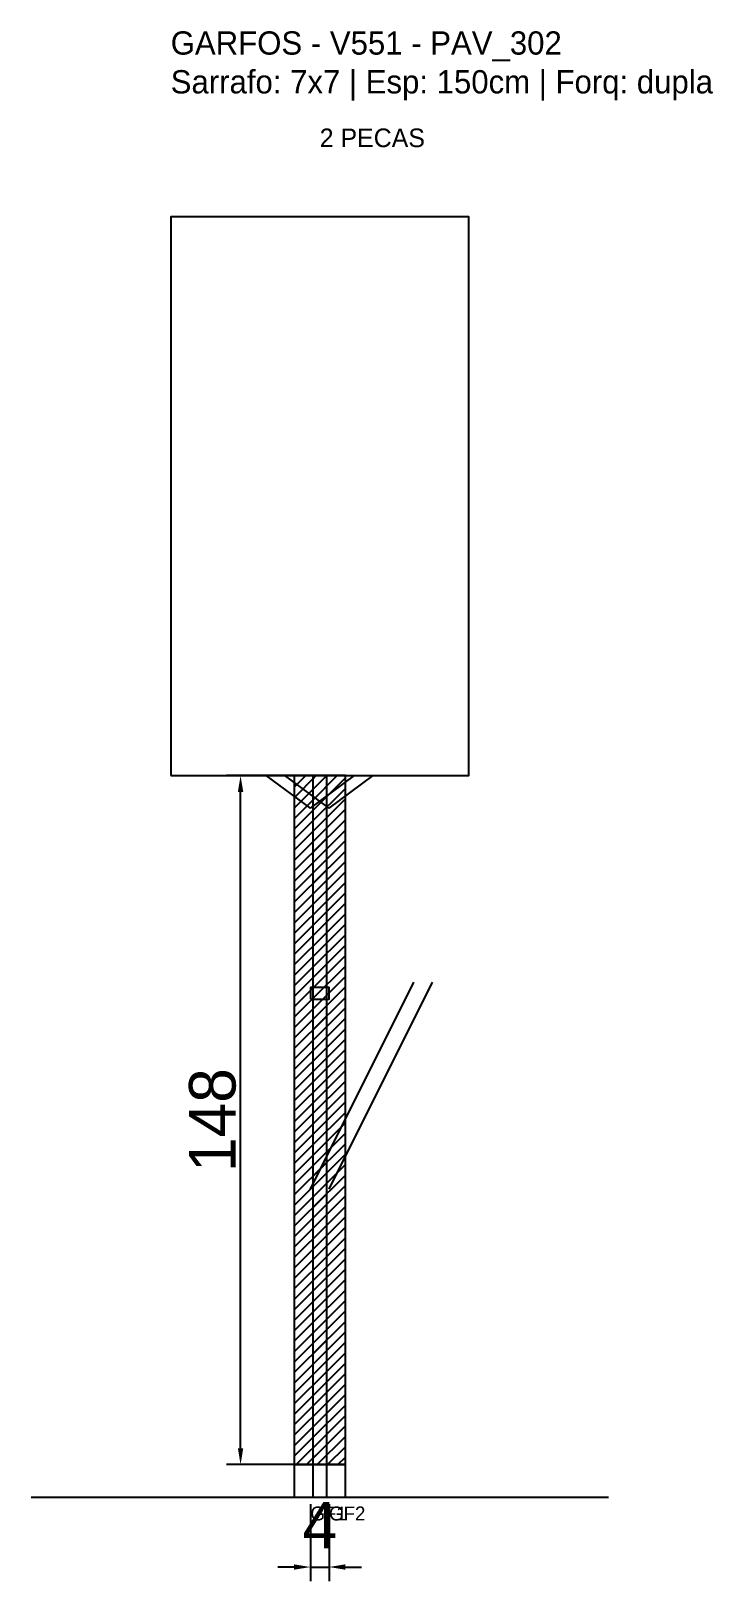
# Model space of a CAD drawing. Header units: metres. Extents: x -30 to 116, y -25 to 308.
import ezdxf

# ---------------------------------------------------------------- set-up
doc = ezdxf.new("R2010")
doc.units = ezdxf.units.M
for name, color, linetype in [('BARRA_ANCORAGEM', 1, 'Continuous'), ('COTA', 241, 'Continuous'), ('GARFOS OK', 3, 'Continuous'), ('NOME DA VIGA', 6, 'Continuous'), ('SARR_7x7', 40, 'Continuous'), ('TIRAS REESCORAMENTO', 252, 'Continuous'), ('VIGAS', 3, 'Continuous')]:
    doc.layers.add(name, color=color, linetype=linetype)
doc.dimstyles.new('EZ DXF', dxfattribs={"dimtxt": 10, "dimasz": 3.5, "dimexe": 3, "dimexo": 1.5, "dimgap": 1, "dimtad": 1, "dimdec": 1, "dimdsep": 46, "dimcen": 2.5, "dimazin": 3, "dimtfac": 1, "dimtmove": 0, "dimatfit": 3})

msp = doc.modelspace()

# ---------------------------------------------------------------- hatches: boundary and pattern name
at = {"layer": 'COTA'}
h = msp.add_hatch(dxfattribs=at)
h.set_pattern_fill('ANSI31', scale=0.5)
h.paths.add_polyline_path([(26.5, 0), (33.5, 0), (33.5, 148), (26.5, 148)])
h = msp.add_hatch(dxfattribs=at)
h.set_pattern_fill('ANSI31', scale=0.5)
h.paths.add_polyline_path([(30.5, 0), (37.5, 0), (37.5, 148), (30.5, 148)])

# ---------------------------------------------------------------- linework, layer by layer
at = {"layer": 'BARRA_ANCORAGEM'}
for p, q in [((30, 59.2), (52.2, 103.6)), ((34, 59.2), (56.2, 103.6))]:
    msp.add_line(p, q, dxfattribs=at)
at = {"layer": 'GARFOS OK'}
for p, q in [((30, 141), (20.5, 148)), ((20.5, 148), (39.5, 148)), ((34, 141), (24.5, 148)), ((24.5, 148), (43.5, 148)), ((30, 141), (39.5, 148)), ((34, 141), (43.5, 148))]:
    msp.add_line(p, q, dxfattribs=at)
at = {"layer": 'GARFOS OK', "linetype": 'CONTINUOUS'}
msp.add_line((-30, -7), (94, -7), dxfattribs=at)
at = {"layer": 'GARFOS OK'}
for points in [[(26.5, 0), (33.5, 0), (33.5, 148), (26.5, 148), (26.5, 0)], [(30.5, 0), (37.5, 0), (37.5, 148), (30.5, 148), (30.5, 0)]]:
    msp.add_lwpolyline(points, dxfattribs=at)
at = {"layer": 'SARR_7x7'}
for points in [[(26.5, -7), (33.5, -7), (33.5, 0), (26.5, 0), (26.5, -7)], [(30.5, -7), (37.5, -7), (37.5, 0), (30.5, 0), (30.5, -7)]]:
    msp.add_lwpolyline(points, dxfattribs=at)
at = {"layer": 'TIRAS REESCORAMENTO'}
msp.add_lwpolyline([(30, 100), (34, 100), (34, 102.5), (30, 102.5), (30, 100)], dxfattribs=at)
at = {"layer": 'VIGAS'}
msp.add_lwpolyline([(0, 148), (64, 148), (64, 268), (0, 268), (0, 148)], dxfattribs=at)

# ---------------------------------------------------------------- texts
at = {"layer": 'NOME DA VIGA'}
for s, height, p in [('2 PECAS', 4, (32, 283)), ('GF1', 3, (30, -12)), ('GF2', 3, (34, -12))]:
    msp.add_text(s, height=height, dxfattribs=at).set_placement(p)
at = {"layer": 'NOME DA VIGA', "insert": (0, 293), "char_height": 5, "attachment_point": 7}
msp.add_mtext('GARFOS - V551 - PAV_302\\PSarrafo: 7x7 | Esp: 150cm | Forq: dupla', dxfattribs=at)

# ---------------------------------------------------------------- dimensions: what is measured, and where the dimension line sits
at = {"layer": 'COTA'}
msp.add_linear_dim(base=(15, 0), p1=(30, 0), p2=(30, 148), angle=90, dimstyle='EZ DXF', dxfattribs=at).render()
msp.add_linear_dim(base=(30, -22), p1=(30, -7), p2=(34, -7), dimstyle='EZ DXF', dxfattribs=at).render()

doc.saveas('drawing.dxf')
